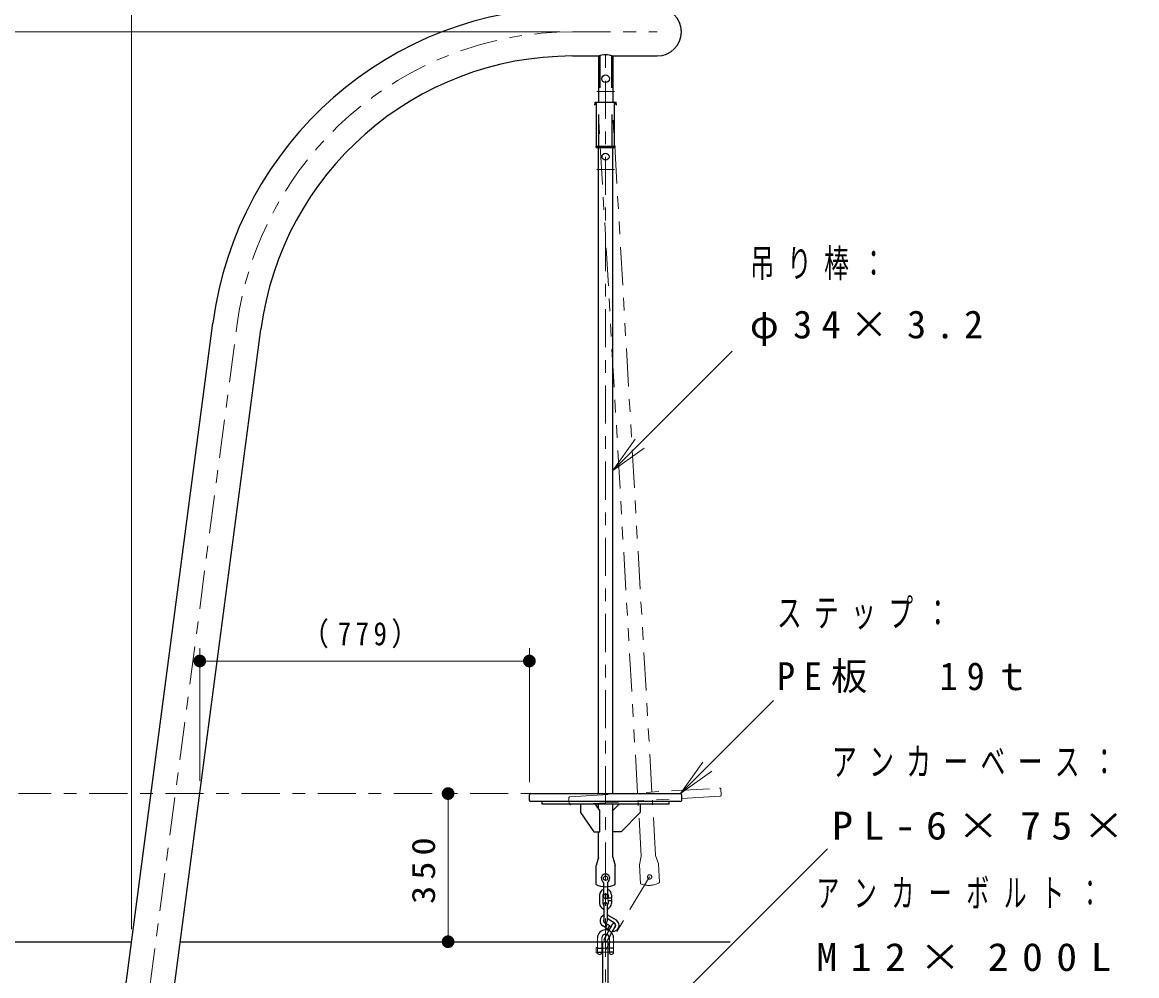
# Model space of a CAD drawing. Units: millimetres on the paper, scale 1:30. Extents: x -385 to 0, y 0 to 267.
# Drawn here: x -330.8 to -243, y 99.7 to 174.8 of the extents above; entities that cross this region are included whole.
import ezdxf

# ---------------------------------------------------------------- set-up
doc = ezdxf.new("R2010")
doc.units = ezdxf.units.MM
for name, pattern in [('USER1', [4.5, 2.5, -2]), ('USER2', [6, 3, -1, 1, -1]), ('USER3', [8, 3, -1, 1, -1, 1, -1])]:
    doc.linetypes.add(name, pattern=pattern)
doc.layers.add('1_30', color=7, linetype='Continuous', lineweight=25)
doc.styles.add('ＭＳ ゴシック', font='')
doc.styles.get('ＭＳ ゴシック').set_extended_font_data('MS Gothic')

# ---------------------------------------------------------------- blocks, each defined once
blk = doc.blocks.new('filled_dot')
at = {"color": 0, "linetype": 'Continuous', "lineweight": -2, "const_width": 1.25}
blk.add_lwpolyline([(-0.625, 0, 1), (0.625, 0, 1)], format="xyb", close=True, dxfattribs=at)
blk = doc.blocks.new('open_arrow')
at = {"color": 0, "linetype": 'Continuous', "lineweight": -2}
blk.add_lwpolyline([(7.5, 1.25), (0, 0), (7.5, -1.25)], dxfattribs=at)

msp = doc.modelspace()

# ---------------------------------------------------------------- linework, layer by layer
at = {"layer": '1_30', "lineweight": 13}
for p, q in [((-322.184, 103.403), (-322.184, 185.422)), ((-288.441, 174.07), (-350.842, 174.07)), ((-284.275, 139.516), (-274.863, 148.928)), ((-316.805, 115.07), (-316.805, 125.511)), ((-290.842, 114.97), (-290.842, 125.511)), ((-316.805, 124.511), (-290.842, 124.511)), ((-278.942, 114.07), (-271.613, 121.399)), ((-297.244, 102.403), (-297.244, 114.07)), ((-282.182, 94.903), (-267.354, 109.731))]:
    msp.add_line(p, q, dxfattribs=at)
at = {"layer": '1_30', "linetype": 'USER2', "lineweight": 13}
for p, q in [((-287.441, 174.07), (-280.774, 174.07)), ((-284.842, 77.22), (-284.842, 172.84)), ((-285.515, 169.37), (-284.14, 169.37)), ((-285.515, 163.236), (-284.14, 163.236)), ((-321.508, 92.936), (-313.88, 150.884)), ((-286.508, 114.07), (-331.08, 114.07)), ((-281.369, 107.503), (-284.842, 101.736))]:
    msp.add_line(p, q, dxfattribs=at)
at = {"layer": '1_30', "color": 70}
for p, q in [((-287.441, 172.165), (-285.408, 172.165)), ((-285.408, 172.165), (-285.408, 168.536)), ((-284.275, 172.165), (-284.275, 168.536)), ((-284.275, 172.165), (-280.774, 172.165)), ((-323.43, 92.936), (-315.768, 151.132)), ((-319.587, 92.936), (-311.991, 150.635))]:
    msp.add_line(p, q, dxfattribs=at)
at = {"layer": '1_30', "linetype": 'USER1'}
for p, q in [((-285.302, 172.165), (-285.302, 168.536)), ((-284.382, 172.165), (-284.382, 168.536))]:
    msp.add_line(p, q, dxfattribs=at)
at = {"layer": '1_30', "color": 4}
for p, q in [((-285.742, 168.346), (-285.668, 168.346)), ((-285.742, 168.336), (-285.658, 168.336)), ((-285.668, 168.346), (-285.668, 168.536)), ((-285.668, 168.536), (-284.015, 168.536)), ((-285.658, 168.336), (-285.658, 168.526)), ((-285.658, 168.526), (-284.025, 168.526)), ((-285.542, 165.07), (-285.542, 168.536)), ((-284.142, 165.07), (-284.142, 168.536)), ((-284.025, 168.336), (-284.025, 168.526)), ((-284.025, 168.336), (-283.942, 168.336)), ((-284.015, 168.346), (-284.015, 168.536)), ((-283.942, 168.346), (-284.015, 168.346)), ((-285.592, 164.963), (-285.592, 165.07)), ((-285.592, 165.07), (-284.092, 165.07)), ((-284.092, 164.963), (-284.092, 165.07)), ((-285.592, 164.963), (-284.092, 164.963))]:
    msp.add_line(p, q, dxfattribs=at)
at = {"layer": '1_30', "linetype": 'USER3', "lineweight": 13}
for p, q in [((-282.318, 114.127), (-285.407, 167.72)), ((-281.187, 114.192), (-284.275, 167.786)), ((-282.03, 109.135), (-282.282, 113.494)), ((-280.899, 109.2), (-281.15, 113.56)), ((-282.03, 109.135), (-282.175, 108.459)), ((-280.899, 109.2), (-280.677, 108.545)), ((-282.089, 106.973), (-282.175, 108.459)), ((-280.592, 107.059), (-280.677, 108.545))]:
    msp.add_line(p, q, dxfattribs=at)
at = {"layer": '1_30', "color": 4, "linetype": 'USER1'}
for p, q in [((-285.375, 165.07), (-285.375, 168.536)), ((-284.308, 165.07), (-284.308, 168.536))]:
    msp.add_line(p, q, dxfattribs=at)
at = {"layer": '1_30'}
for p, q in [((-285.408, 114.07), (-285.408, 164.963)), ((-284.275, 114.07), (-284.275, 164.963)), ((-289.842, 113.237), (-289.842, 113.437)), ((-279.842, 113.237), (-279.842, 113.437)), ((-279.842, 113.237), (-289.842, 113.237)), ((-286.808, 113.237), (-286.808, 112.57)), ((-286.808, 112.57), (-285.758, 111.07)), ((-285.292, 112.737), (-285.642, 113.237)), ((-285.408, 112.904), (-285.408, 113.237)), ((-285.292, 111.07), (-285.292, 112.737)), ((-284.275, 109.07), (-284.275, 113.237)), ((-284.275, 112.737), (-283.775, 113.237)), ((-282.108, 112.57), (-283.608, 111.07)), ((-282.108, 113.237), (-282.108, 112.57)), ((-285.758, 111.07), (-285.292, 111.07)), ((-285.408, 109.07), (-285.408, 111.07)), ((-283.608, 111.07), (-284.275, 111.07)), ((-285.408, 109.07), (-285.592, 108.404)), ((-284.275, 109.07), (-284.092, 108.404)), ((-285.592, 106.915), (-285.592, 108.404)), ((-284.092, 106.915), (-284.092, 108.404)), ((-341.494, 102.403), (-322.184, 102.403)), ((-318.341, 102.403), (-275.025, 102.403)), ((-285.042, 92.603), (-285.042, 102.403)), ((-284.642, 92.603), (-284.642, 102.403))]:
    msp.add_line(p, q, dxfattribs=at)
at = {"layer": '1_30', "color": 2, "linetype": 'USER3', "lineweight": 13}
for p, q in [((-287.642, 113.82), (-275.862, 114.499)), ((-275.732, 113.972), (-275.757, 114.405)), ((-287.712, 113.282), (-287.737, 113.714)), ((-275.826, 113.866), (-287.606, 113.187))]:
    msp.add_line(p, q, dxfattribs=at)
at = {"layer": '1_30', "color": 2}
for p, q in [((-290.842, 113.537), (-290.842, 113.97)), ((-290.742, 114.07), (-278.942, 114.07)), ((-278.942, 113.437), (-290.742, 113.437)), ((-278.842, 113.537), (-278.842, 113.97))]:
    msp.add_line(p, q, dxfattribs=at)
at = {"layer": '1_30', "color": 190}
for p, q in [((-285.008, 107.03), (-285.008, 105.97)), ((-284.675, 107.03), (-284.675, 105.97))]:
    msp.add_line(p, q, dxfattribs=at)
at = {"layer": '1_30', "color": 20}
for p, q in [((-285.308, 106.084), (-285.308, 105.417)), ((-285.042, 106.084), (-285.042, 105.417)), ((-284.975, 105.351), (-284.975, 104.017)), ((-284.708, 105.351), (-284.708, 104.017)), ((-284.642, 106.084), (-284.642, 105.851)), ((-284.642, 105.851), (-284.375, 105.851)), ((-284.642, 105.651), (-284.642, 105.417)), ((-284.642, 105.651), (-284.375, 105.651)), ((-284.375, 106.084), (-284.375, 105.851)), ((-284.375, 105.651), (-284.375, 105.417)), ((-284.852, 103.53), (-285.051, 103.65)), ((-284.313, 103.767), (-284.958, 102.601)), ((-284.714, 103.758), (-284.914, 103.879)), ((-284.714, 103.758), (-284.852, 103.53)), ((-284.079, 103.638), (-284.725, 102.472)), ((-284.13, 103.863), (-284.708, 104.222)), ((-284.54, 103.649), (-284.683, 103.423)), ((-283.987, 104.088), (-284.569, 104.449)), ((-284.42, 103.573), (-284.54, 103.649)), ((-284.55, 103.339), (-284.683, 103.423))]:
    msp.add_line(p, q, dxfattribs=at)
at = {"layer": '1_30', "color": 190, "lineweight": 13}
for p, q in [((-285.592, 101.953), (-285.475, 101.953)), ((-285.592, 101.52), (-285.592, 101.953)), ((-285.475, 101.57), (-285.475, 102.703)), ((-285.142, 101.57), (-285.142, 102.703)), ((-285.142, 101.903), (-284.542, 101.903)), ((-284.542, 101.57), (-284.542, 102.703)), ((-284.208, 101.57), (-284.208, 102.703)), ((-285.592, 101.52), (-285.475, 101.52)), ((-285.142, 101.57), (-284.542, 101.57))]:
    msp.add_line(p, q, dxfattribs=at)
at = {"layer": '1_30', "color": 190, "linetype": 'USER1'}
for p, q in [((-285.475, 101.903), (-285.142, 101.903)), ((-284.208, 101.903), (-284.542, 101.903)), ((-285.475, 101.57), (-285.142, 101.57)), ((-284.208, 101.57), (-284.542, 101.57))]:
    msp.add_line(p, q, dxfattribs=at)
at = {"layer": '1_30'}
for centre, radius in [((-284.842, 170.37), 0.3), ((-284.842, 164.236), 0.274), ((-284.842, 107.404), 0.167)]:
    msp.add_circle(centre, radius, dxfattribs=at)
at = {"layer": '1_30', "color": 190}
msp.add_circle((-284.842, 107.403), 0.167, dxfattribs=at)
at = {"layer": '1_30', "linetype": 'USER3', "lineweight": 13}
msp.add_circle((-281.369, 107.504), 0.167, dxfattribs=at)
at = {"layer": '1_30', "color": 70}
for centre, radius, start, end in [((-287.441, 147.403), 28.572, 90, 172.5), ((-280.774, 174.07), 1.905, 270, 90), ((-287.441, 147.403), 24.762, 90, 172.5), ((-284.842, 170.346), 1.905, 72.69472, 107.30528)]:
    msp.add_arc(centre, radius, start, end, dxfattribs=at)
at = {"layer": '1_30', "linetype": 'USER2', "lineweight": 13}
msp.add_arc((-287.441, 147.403), 26.667, 90, 172.5, dxfattribs=at)
at = {"layer": '1_30', "color": 2, "linetype": 'USER3', "lineweight": 13}
for centre, start, end in [((-275.856, 114.399), 3.29866, 93.29865), ((-287.637, 113.72), 93.29865, 183.29865), ((-287.612, 113.287), 183.29865, 273.29865), ((-275.831, 113.966), 273.29865, 3.29865)]:
    msp.add_arc(centre, 0.1, start, end, dxfattribs=at)
at = {"layer": '1_30', "color": 2}
for centre, start, end in [((-290.742, 113.97), 90, 180), ((-290.742, 113.537), 180, 270), ((-278.942, 113.97), 0, 90), ((-278.942, 113.537), 270, 0)]:
    msp.add_arc(centre, 0.1, start, end, dxfattribs=at)
at = {"layer": '1_30', "color": 190}
for centre, radius, start, end in [((-284.842, 107.403), 0.333, 311.81032, 228.18969), ((-285.175, 107.03), 0.167, 0, 48.18968), ((-284.508, 107.03), 0.167, 131.81032, 180), ((-284.842, 105.97), 0.167, 180, 0), ((-284.842, 102.703), 0.633, 0, 180), ((-284.842, 102.703), 0.3, 0, 180), ((-285.308, 101.57), 0.167, 180, 0), ((-284.375, 101.57), 0.167, 180, 0)]:
    msp.add_arc(centre, radius, start, end, dxfattribs=at)
at = {"layer": '1_30'}
msp.add_arc((-284.842, 108.404), 1.667, 243.25632, 296.74368, dxfattribs=at)
at = {"layer": '1_30', "color": 20}
for centre, radius, start, end in [((-284.842, 106.084), 0.467, 108.74934, 180.01171), ((-284.842, 106.084), 0.467, 0.01171, 71.25066), ((-284.842, 105.417), 0.467, 180.01171, 253.40217), ((-284.842, 106.084), 0.2, 138.59038, 180.01171), ((-284.842, 105.417), 0.2, 180.01171, 228.1921), ((-284.842, 105.351), 0.133, 0.00437, 180.00437), ((-284.842, 105.417), 0.467, 286.60527, 0.01171), ((-284.842, 105.417), 0.2, 311.81273, 0.01171), ((-284.842, 106.084), 0.2, 0.01171, 41.40962), ((-284.508, 105.751), 0.167, 143.14181, 216.8816), ((-284.508, 105.751), 0.167, 323.14181, 36.8816), ((-284.81, 104.05), 0.467, 110.67451, 238.86864), ((-284.81, 104.05), 0.467, 58.86864, 77.38687), ((-284.81, 104.05), 0.2, 145.45491, 238.86864), ((-284.842, 104.017), 0.133, 180.00437, 0.00437), ((-284.696, 103.589), 0.167, 20.89521, 96.84207), ((-284.196, 103.703), 0.133, 331.02663, 151.02663), ((-284.236, 103.693), 0.467, 261.60952, 57.76511), ((-284.236, 103.693), 0.2, 296.14262, 57.76511), ((-284.696, 103.589), 0.167, 200.89521, 274.635), ((-284.842, 102.536), 0.133, 151.02663, 331.02663)]:
    msp.add_arc(centre, radius, start, end, dxfattribs=at)
at = {"layer": '1_30', "linetype": 'USER3', "lineweight": 13}
msp.add_arc((-281.426, 108.502), 1.667, 246.55497, 300.04234, dxfattribs=at)
at = {"layer": '1_30', "color": 190, "linetype": 'USER1'}
msp.add_arc((-284.842, 105.97), 0.167, 0, 180, dxfattribs=at)

# ---------------------------------------------------------------- block references
at = {"layer": '1_30', "lineweight": 13, "xscale": 0.4, "yscale": 0.4}
for name, p, rotation in [('open_arrow', (-284.275, 139.516), 45), ('filled_dot', (-290.842, 124.511), 180), ('open_arrow', (-278.942, 114.07), 45), ('filled_dot', (-297.244, 114.07), 270), ('filled_dot', (-297.244, 102.403), 90)]:
    msp.add_blockref(name, p, dxfattribs=dict(at, rotation=rotation))
msp.add_blockref('filled_dot', (-316.805, 124.511), dxfattribs=at)

# ---------------------------------------------------------------- texts
at = {"layer": '1_30', "style": 'ＭＳ ゴシック'}
for s, insert, char_height, attachment_point in [('\\T1.5;\\W0.65;吊り棒：', (-273.474, 155.728), 2.199, 4), ('\\T1.5;φ34×3.2', (-273.474, 150.728), 2.199, 4), ('\\T1.5;\\W0.65;ステップ：', (-271.339, 128.199), 2.199, 4), ('\\T1.33;\\W0.85;（779）', (-303.823, 125.511), 1.833, 8), ('\\T1.5;\\W0.95;PE板\u300019ｔ', (-271.339, 123.199), 2.199, 4), ('\\T1.5;\\W0.65;アンカーベース：', (-266.998, 116.531), 2.199, 4), ('\\T1.5;\\W1.1;PL-6×75×75', (-266.998, 111.531), 2.199, 4), ('\\T1.64;\\W0.6;アンカーボルト：', (-268.23, 106.184), 2.199, 4), ('\\T1.64;\\W1.1;M12×200L', (-268.23, 101.184), 2.199, 4)]:
    msp.add_mtext(s, dxfattribs=dict(at, insert=insert, char_height=char_height, attachment_point=attachment_point))
at = {"layer": '1_30', "insert": (-298.244, 108.236), "char_height": 1.833, "attachment_point": 8, "rotation": 90, "style": 'ＭＳ ゴシック'}
msp.add_mtext('\\T1.33;\\W1.15;350', dxfattribs=at)

doc.saveas('drawing.dxf')
